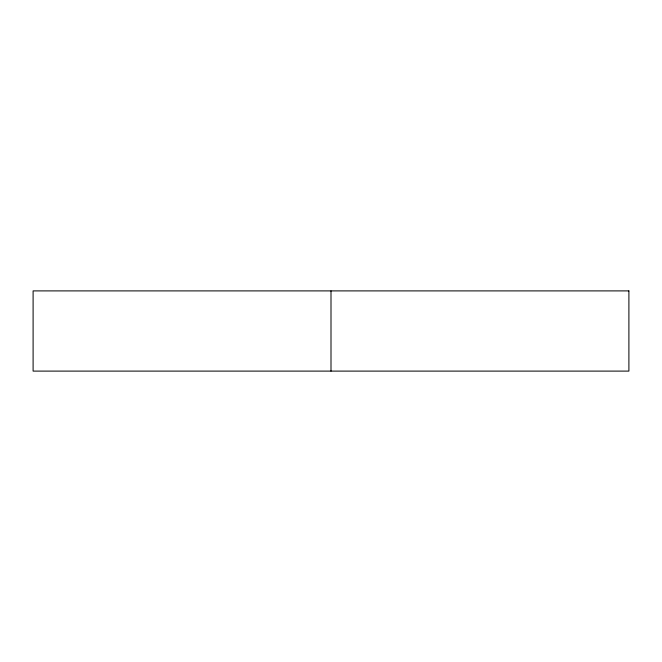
<?xml version="1.0" encoding="UTF-8"?>
<svg xmlns="http://www.w3.org/2000/svg" width="662" height="662" viewBox="0 0 662 662"><rect width="100%" height="100%" fill="white"/><g stroke="black" fill="none" stroke-linecap="round" stroke-linejoin="round"><path stroke-width="0.99" d="M331 290.899L331 371.101M628.9 290.899L33.1 290.899L33.1 371.101L628.9 371.101L628.9 290.899"/></g></svg>
